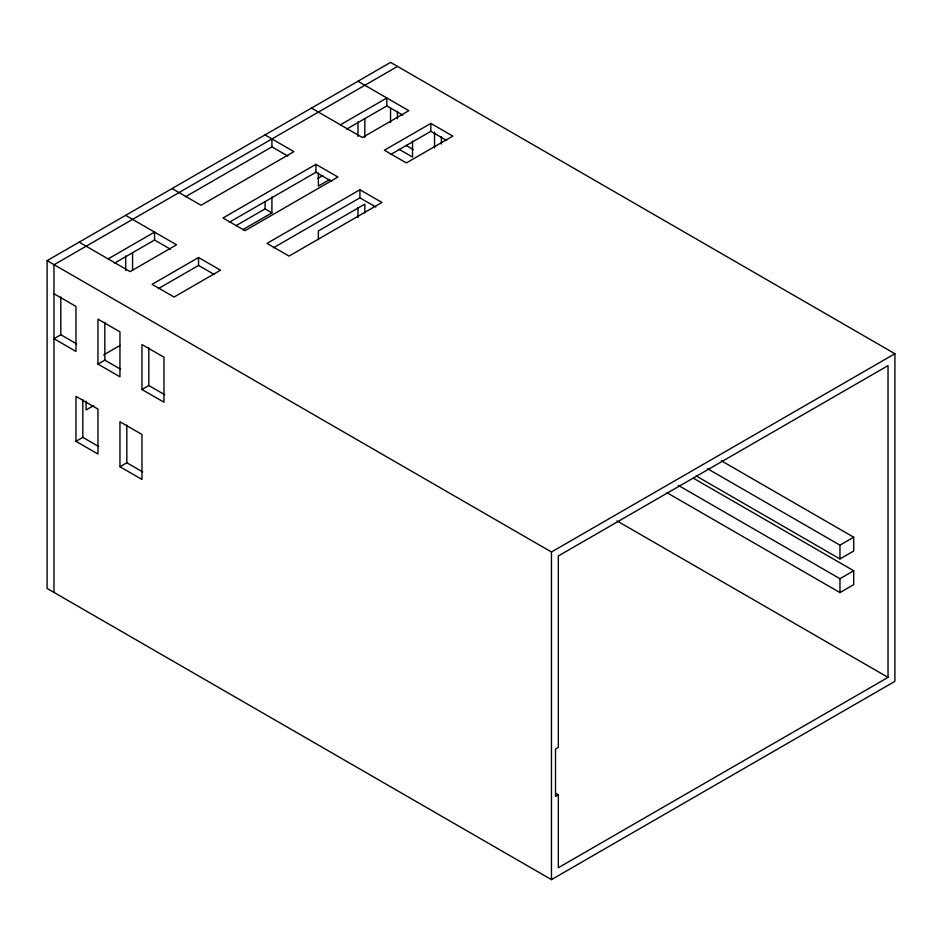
<?xml version="1.0" encoding="UTF-8"?>
<svg xmlns="http://www.w3.org/2000/svg" width="942" height="942" viewBox="0 0 942 942"><rect width="100%" height="100%" fill="white"/><g stroke="black" fill="none" stroke-linecap="round" stroke-linejoin="round"><path stroke-width="1.41" d="M318.372 239.633L318.372 230.943L364.837 204.131L364.837 212.821M318.372 172.975L318.372 186.045L329.676 179.522M357.972 81.259L390.541 62.372L894.9 353.721L894.9 681.349L551.459 879.628L47.1 588.444L47.1 260.651L357.972 81.259L408.828 110.697L362.376 137.52L311.519 108.106M397.406 66.493L53.965 264.784L53.965 592.4M185.374 196.831L271.92 146.87L287.805 156.042M108.094 258.92L154.559 232.109L176.554 244.802L130.102 271.626L79.234 242.2M340.38 124.827L386.832 98.003L386.832 105.928L346.656 129.125M114.382 263.23L154.559 240.033L170.443 249.206M315.923 164.344L223.007 217.979L245.002 230.684L337.919 177.037L315.923 164.344L315.923 172.268L229.377 222.23M235.783 225.797L265.055 208.9L271.92 212.857L271.92 196.902M317.795 178.45L322.812 175.553M76.714 343.912L60.83 334.74L53.965 338.696L75.961 351.401L75.961 306.433L53.965 293.739M242.647 229.766L271.92 212.857M198.55 257.507L152.098 284.331L174.093 297.024L220.546 270.201L198.55 257.507L198.55 265.432L158.374 288.629M430.824 123.402L384.371 150.225L406.367 162.919L452.819 136.107L430.824 123.402L430.824 131.327L390.647 154.523M359.915 189.742L267.01 243.389L289.029 256.094L381.934 202.459L359.915 189.742L359.915 197.844L273.368 247.817M103.679 354.898L119.999 345.478M97.956 364.095L119.952 376.8L119.952 331.831L97.956 319.138L97.956 364.095L104.821 360.138L120.706 369.311M93.635 405.602L86.099 409.958L86.099 401.268M141.959 389.505L163.979 402.21L163.979 357.253L141.959 344.537L141.959 389.505L148.824 385.537L164.72 394.722M75.961 441.327L97.956 454.032L97.956 409.063L75.961 396.37L75.961 441.327L82.825 437.371L98.71 446.543M119.952 466.726L141.959 479.431L141.959 434.462L119.952 421.769L119.952 466.726L126.817 462.769L142.713 471.942M47.1 260.651L551.459 552L894.9 353.721M707.619 468.751L839.958 545.159L853.711 537.211L853.711 551.011L839.958 558.947L696.162 475.934M678.358 485.401L839.958 578.706L853.711 570.758L853.711 584.629L839.958 592.577L666.901 492.666M558.323 794.801L555.509 796.426L555.509 749.008L558.323 747.383L558.323 555.968L888.035 365.614L888.035 677.38L558.323 867.747L558.323 794.801L555.792 793.341M386.832 105.928L402.717 115.101M430.824 131.327L446.72 140.499M405.955 145.351L413.291 149.59M399.09 149.319L412.537 157.079L412.537 141.123M265.055 134.941L293.916 151.638L201.011 205.285L172.15 188.577M315.923 172.268L331.808 181.441M359.915 197.844L375.823 207.028M721.384 460.803L853.711 537.211M693.383 478.195L853.711 570.758M198.55 265.432L214.435 274.605M617.022 520.914L888.035 677.38M125.698 215.4L154.559 232.109L154.559 240.033M839.958 545.159L839.958 558.947M839.958 578.706L839.958 592.577M551.459 552L551.459 879.628M441.398 136.802L441.398 144.055M434.533 132.068L434.533 148.024M397.406 111.403L397.406 118.657M390.541 108.118L390.541 122.625M364.837 118.586L364.837 137.45M357.972 121.871L357.972 136.39M357.972 207.405L357.972 217.543M271.92 138.945L271.92 146.87M265.055 201.647L265.055 208.9M148.824 347.822L148.824 385.537M132.563 252.68L132.563 270.107M126.817 425.054L126.817 462.769M125.698 255.977L125.698 270.495M104.821 322.423L104.821 360.138M82.825 399.655L82.825 437.371M60.83 297.024L60.83 334.74"/></g></svg>
